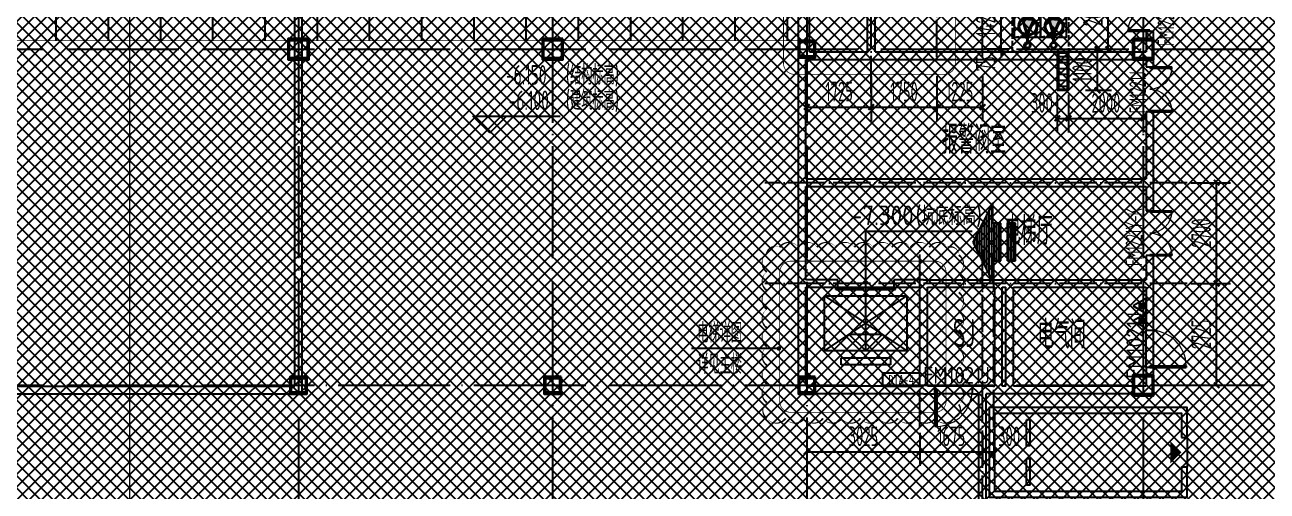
# Model space of a CAD drawing. Extents: x -473190 to 2138458, y -81875 to 2633646.
# Drawn here: x -34617 to -1384, y 88977 to 101462 of the extents above; entities that cross this region are included whole.
import ezdxf
from ezdxf.enums import TextEntityAlignment as Align

# ---------------------------------------------------------------- set-up
doc = ezdxf.new("R2010")
doc.units = 0
doc.header["$LTSCALE"] = 1000
for name, pattern in [('DASH', [0.35, 0.25, -0.1]), ('DOTE', [2.42, 2, -0.2, 0.02, -0.2]), ('排水', [1.1, 1, -0.1])]:
    doc.linetypes.add(name, pattern=pattern)
for name, color, linetype in [('00-停车位', 67, 'Continuous'), ('03小品', 2, 'Continuous'), ('A-COLUMN', 2, 'Continuous'), ('A-DIM_ELEV', 3, 'Continuous'), ('A-EVTR', 3, 'Continuous'), ('A-ROOM_NAME', 23, 'Continuous'), ('A-WALL', 2, 'Continuous'), ('A-WINDOW', 4, 'Continuous'), ('DIM_ELEV', 3, 'Continuous'), ('DIM_LEAD', 3, 'Continuous'), ('DOOR_FIRE', 4, 'Continuous'), ('DOOR_FIRE_TEXT', 7, 'Continuous'), ('DOTE', 1, 'DOTE'), ('PUB_DIM', 3, 'Continuous'), ('PUB_TEXT', 7, 'Continuous'), ('SRC-03F$0$A-SYMB-NUMB-T', 4, 'Continuous'), ('SRC-03F$0$A-WALL', 7, 'Continuous'), ('W-EQUIP_灭火器', 7, 'Continuous'), ('WINDOW', 4, 'Continuous'), ('WINDOW_TEXT', 7, 'Continuous'), ('画水辅助', 6, 'Continuous'), ('索引线', 252, 'Continuous'), ('集水坑', 4, 'Continuous'), ('雨棚投影', 147, 'Continuous')]:
    doc.layers.add(name, color=color, linetype=linetype)
for name, color, linetype, lineweight in [('A-2F-WALL$0$A-PUB_TEXT', 7, 'Continuous', 15), ('GPS-污水', 2, '排水', 40), ('钢柱', 51, 'Continuous', 35)]:
    doc.layers.add(name, color=color, linetype=linetype, lineweight=lineweight)
doc.styles.add('8B2_01', font='simhei.ttf', dxfattribs={"width": 0.8})
doc.styles.add('8B2_02', font='tssdeng.shx', dxfattribs={"width": 0.6, "bigfont": 'TSSDCHN.shx'})
doc.styles.add('_TCH_DIM_T3', font='tssdeng.shx', dxfattribs={"width": 0.564706, "bigfont": '@@@tssdchn.shx'})
doc.styles.add('_TCH_WINDOW', font='tssdeng.shx', dxfattribs={"width": 0.8, "height": 3.5, "bigfont": 'tssdchn.shx'})
doc.styles.add('SRC-03F$0$ECADI-TXT', font='simplex.shx', dxfattribs={"bigfont": 'hztxt.shx'})
doc.styles.get("Standard").update_dxf_attribs({"font": 'gbenor.shx', "bigfont": 'gbcbig.shx'})
doc.dimstyles.new('_TCH_ARCH&&150', dxfattribs={"dimtxt": 525, "dimasz": 150, "dimexe": 375, "dimexo": 450, "dimgap": 150, "dimtad": 1, "dimdec": 0, "dimzin": 0, "dimdsep": 46, "dimtxsty": '_TCH_DIM_T3', "dimblk": 'ARCHTICK', "dimcen": 0.09, "dimclrt": 7, "dimazin": 2, "dimtfac": 1, "dimtdec": 0, "dimtix": 1, "dimtmove": 2, "dimatfit": 3, "dimfxl": 0, "dimtolj": 1, "dimtzin": 0, "dimarcsym": 0})
pattern_1 = [(180, (1311608.96, -1168846.2), (8e-15, -101.6), [])]

# ---------------------------------------------------------------- blocks, each defined once
blk = doc.blocks.new('车位2400x5300')
at = {"layer": '00-停车位', "color": 251}
for p, q in [((-875, -1000), (-175, -1000)), ((-875, -1100), (-875, -1000)), ((-875, -1100), (-175, -1100)), ((-175, -1100), (-175, -1000)), ((175, -1000), (875, -1000)), ((175, -1100), (175, -1000)), ((175, -1100), (875, -1100)), ((875, -1100), (875, -1000)), ((400, -5300), (-400, -5300))]:
    blk.add_line(p, q, dxfattribs=at)
blk.add_lwpolyline([(400, -5150), (400, -5300), (1200, -5300), (1200, 0), (-1200, 0), (-1200, -5300), (-400, -5300), (-400, -5150), (-1050, -5150), (-1050, -150), (1050, -150), (1050, -5150), (400, -5150)], dxfattribs=at)
blk.add_lwpolyline([(0, -5150, 0, 600, 0), (0, -4850, 600, 600, 0)], format="xyseb", dxfattribs=at)
blk = doc.blocks.new('$SB01_1')
h = blk.add_hatch(color=256)
h.dxf.hatch_style = 1
h.paths.add_polyline_path([(-0.381, -0.323), (0.5, 0), (-0.381, 0.323)])
h.paths.add_polyline_path([(0, 0), (0.002, 0), (0.002, 0.001), (0, 0.001)], flags=24)
h.paths.add_polyline_path([(0, -0.002), (0.003, -0.002), (0.003, -0.001), (0, -0.001)], flags=24)
h.paths.add_polyline_path([(0, -0.003), (0.003, -0.003), (0.003, -0.002), (0, -0.002)], flags=24)
for p, q in [((0.5, 0), (-0.381, 0.323)), ((-0.381, 0.323), (-0.381, -0.323)), ((0.5, 0), (-0.381, -0.323))]:
    blk.add_line(p, q)
blk.add_circle((0, 0), 0.5)
at = {"flags": 1}
for tag, p in [('UNIT', (0, 0)), ('SPEC', (0, -0.002)), ('WHAT', (0, -0.003))]:
    blk.add_attdef(tag, p, '', height=0.001, dxfattribs=at)
blk = doc.blocks.new('人防集水坑')
at = {"layer": 'GPS-污水', "linetype": '排水'}
for p, q in [((307486, 701151), (307284, 701151)), ((307486, 700451), (307284, 700451))]:
    blk.add_line(p, q, dxfattribs=at)
for centre in [(307561, 701151), (307561, 700451)]:
    blk.add_circle(centre, 75, dxfattribs=at)
at = {"layer": '集水坑', "linetype": 'DASH', "ltscale": 0.5}
blk.add_lwpolyline([(306241, 700051), (306241, 701551), (307741, 701551), (307741, 700051)], close=True, dxfattribs=at)
at = {"layer": '集水坑', "linetype": 'Continuous', "ltscale": 0.5}
for points in [[(306641, 701501), (306641, 700801), (307341, 700801), (307341, 701501)], [(306641, 700801), (306641, 700101), (307341, 700101), (307341, 700801)]]:
    blk.add_lwpolyline(points, close=True, dxfattribs=at)
at = {"layer": '集水坑', "linetype": 'DASH', "ltscale": 0.5}
for points in [[(307341, 700801), (307237, 701397), (306641, 701501)], [(307347, 700101), (307243, 700697), (306647, 700801)]]:
    blk.add_lwpolyline(points, dxfattribs=at)
at = {"layer": 'GPS-污水', "linetype": '排水', "xscale": -480.0000000000002, "yscale": 480.0000000000002, "zscale": 480.0000000000002, "rotation": 176.2535374729293}
for p in [(307045, 701164, 0), (307045, 700464, 0)]:
    blk.add_blockref('$SB01_1', p, dxfattribs=at)
blk = doc.blocks.new('_ArchTick')
at = {"color": 0, "linetype": 'ByBlock', "const_width": 0.4}
blk.add_lwpolyline([(-0.5, -0.5), (0.5, 0.5)], dxfattribs=at)
blk = doc.blocks.new('*D5296')
at = {"layer": 'Defpoints', "color": 0, "transparency": 16777216}
for p in [(80981, -86418), (81636, -86418), (81636, -86493)]:
    blk.add_point(p, dxfattribs=at)
at = {"layer": 'PUB_DIM', "color": 0, "lineweight": -2, "transparency": 16777216}
for p, q in [((80981, -86418), (80981, -86268)), ((81186, -86418), (80606, -86418)), ((81186, -86493), (80606, -86493)), ((80981, -86493), (80981, -86418)), ((80981, -86493), (80981, -86643))]:
    blk.add_line(p, q, dxfattribs=at)
at = {"layer": 'PUB_DIM', "color": 0, "lineweight": -2, "transparency": 16777216, "xscale": 150, "yscale": 150, "zscale": 150}
for p, rotation in [((80981, -86418), 270), ((80981, -86493), 90)]:
    blk.add_blockref('_ArchTick', p, dxfattribs=dict(at, rotation=rotation))
at = {"layer": 'PUB_DIM', "color": 7, "transparency": 16777216, "insert": (80569, -86808), "char_height": 525, "attachment_point": 5, "rotation": 90, "style": '_TCH_DIM_T3'}
blk.add_mtext('\\A1;75', dxfattribs=at)
blk = doc.blocks.new('*D5297')
at = {"layer": 'Defpoints', "color": 0, "transparency": 16777216}
for p in [(80981, -84993), (81636, -84993), (81636, -86418)]:
    blk.add_point(p, dxfattribs=at)
at = {"layer": 'PUB_DIM', "color": 0, "lineweight": -2, "transparency": 16777216}
for p, q in [((81186, -84993), (80606, -84993)), ((80981, -86418), (80981, -84993)), ((81186, -86418), (80606, -86418))]:
    blk.add_line(p, q, dxfattribs=at)
at = {"layer": 'PUB_DIM', "color": 0, "lineweight": -2, "transparency": 16777216, "xscale": 150, "yscale": 150, "zscale": 150}
for p, rotation in [((80981, -84993), 90), ((80981, -86418), 270)]:
    blk.add_blockref('_ArchTick', p, dxfattribs=dict(at, rotation=rotation))
at = {"layer": 'PUB_DIM', "color": 7, "transparency": 16777216, "insert": (80569, -85706), "char_height": 525, "attachment_point": 5, "rotation": 90, "style": '_TCH_DIM_T3'}
blk.add_mtext('\\A1;1425', dxfattribs=at)
blk = doc.blocks.new('*D5300')
at = {"layer": 'Defpoints', "color": 0, "transparency": 16777216}
for p in [(82484, -87186), (82784, -87186), (82784, -88270)]:
    blk.add_point(p, dxfattribs=at)
at = {"layer": 'PUB_DIM', "color": 0, "lineweight": -2, "transparency": 16777216}
for p, q in [((82484, -87636), (82484, -88645)), ((82784, -87636), (82784, -88645)), ((82484, -88270), (82784, -88270))]:
    blk.add_line(p, q, dxfattribs=at)
at = {"layer": 'PUB_DIM', "color": 0, "lineweight": -2, "transparency": 16777216, "xscale": 150, "yscale": 150, "zscale": 150, "rotation": 180}
blk.add_blockref('_ArchTick', (82484, -88270), dxfattribs=at)
at = {"layer": 'PUB_DIM', "color": 0, "lineweight": -2, "transparency": 16777216, "xscale": 150, "yscale": 150, "zscale": 150}
blk.add_blockref('_ArchTick', (82784, -88270), dxfattribs=at)
at = {"layer": 'PUB_DIM', "color": 7, "transparency": 16777216, "insert": (82072, -87858), "char_height": 525, "attachment_point": 5, "style": '_TCH_DIM_T3'}
blk.add_mtext('\\A1;300', dxfattribs=at)
blk = doc.blocks.new('*D5301')
at = {"layer": 'Defpoints', "color": 0, "transparency": 16777216}
for p in [(82784, -87186), (84784, -87186), (84784, -88270)]:
    blk.add_point(p, dxfattribs=at)
at = {"layer": 'PUB_DIM', "color": 0, "lineweight": -2, "transparency": 16777216}
for p, q in [((82784, -87636), (82784, -88645)), ((84784, -87636), (84784, -88645)), ((82784, -88270), (84784, -88270))]:
    blk.add_line(p, q, dxfattribs=at)
at = {"layer": 'PUB_DIM', "color": 0, "lineweight": -2, "transparency": 16777216, "xscale": 150, "yscale": 150, "zscale": 150, "rotation": 180}
blk.add_blockref('_ArchTick', (82784, -88270), dxfattribs=at)
at = {"layer": 'PUB_DIM', "color": 0, "lineweight": -2, "transparency": 16777216, "xscale": 150, "yscale": 150, "zscale": 150}
blk.add_blockref('_ArchTick', (84784, -88270), dxfattribs=at)
at = {"layer": 'PUB_DIM', "color": 7, "transparency": 16777216, "insert": (83784, -87858), "char_height": 525, "attachment_point": 5, "style": '_TCH_DIM_T3'}
blk.add_mtext('\\A1;2000', dxfattribs=at)
blk = doc.blocks.new('*D5302')
at = {"layer": 'Defpoints', "color": 0, "transparency": 16777216}
for p in [(82784, -86418), (83559, -86418), (82784, -87518)]:
    blk.add_point(p, dxfattribs=at)
at = {"layer": 'PUB_DIM', "color": 0, "lineweight": -2, "transparency": 16777216}
for p, q in [((83234, -86418), (83934, -86418)), ((83559, -87518), (83559, -86418)), ((83234, -87518), (83934, -87518))]:
    blk.add_line(p, q, dxfattribs=at)
at = {"layer": 'PUB_DIM', "color": 0, "lineweight": -2, "transparency": 16777216, "xscale": 150, "yscale": 150, "zscale": 150}
for p, rotation in [((83559, -86418), 90), ((83559, -87518), 270)]:
    blk.add_blockref('_ArchTick', p, dxfattribs=dict(at, rotation=rotation))
at = {"layer": 'PUB_DIM', "color": 7, "transparency": 16777216, "insert": (83146, -86968), "char_height": 525, "attachment_point": 5, "rotation": 90, "style": '_TCH_DIM_T3'}
blk.add_mtext('\\A1;1100', dxfattribs=at)
blk = doc.blocks.new('TH66')
h = blk.add_hatch()
h.set_pattern_fill('ANSI31', color=246, scale=64, angle=135, style=0)
h.set_pattern_definition(pattern_1)
h.paths.add_polyline_path([(1277447, 511619), (1277447, 511948), (1278305, 511948), (1276651, 512782), (1274986, 511948), (1275880, 511948), (1275880, 511619)])
h = blk.add_hatch()
h.set_pattern_fill('ANSI31', color=246, scale=64, angle=135, style=0)
h.set_pattern_definition(pattern_1)
h.paths.add_polyline_path([(1277447, 510999), (1277447, 511335), (1275880, 511335), (1275880, 510999)])
at = {"color": 2}
for p, q in [((1276651, 512782), (1274986, 511948)), ((1278305, 511948), (1276651, 512782)), ((1274986, 511948), (1275880, 511948)), ((1275880, 511948), (1275880, 511619)), ((1275880, 511619), (1277447, 511619)), ((1277447, 511948), (1278305, 511948)), ((1277447, 511619), (1277447, 511948)), ((1275880, 511335), (1277447, 511335)), ((1275880, 511335), (1275880, 510999)), ((1275880, 510999), (1277447, 510999)), ((1277447, 510999), (1277447, 511335))]:
    blk.add_line(p, q, dxfattribs=at)
blk = doc.blocks.new('A$C145B3C7C')
at = {"xscale": 0.6400000000000001, "yscale": 0.6400000000000001, "zscale": 0.6400000000000001, "rotation": 90}
blk.add_blockref('TH66', (402271, -882382), dxfattribs=at)
blk = doc.blocks.new('A$C00330F2E')
at = {"layer": '钢柱', "color": 4, "lineweight": 35}
for points in [[(27125, -54050), (26575, -54050), (26575, -54600), (27125, -54600)], [(27095, -54570), (26605, -54570), (26605, -54080), (27095, -54080)], [(33925, -54050), (33375, -54050), (33375, -54600), (33925, -54600)], [(33895, -54570), (33405, -54570), (33405, -54080), (33895, -54080)], [(40675, -54100), (40225, -54100), (40225, -54550), (40675, -54550)], [(40645, -54520), (40255, -54520), (40255, -54130), (40645, -54130)], [(49725, -54050), (49175, -54050), (49175, -54600), (49725, -54600)], [(49695, -54570), (49205, -54570), (49205, -54080), (49695, -54080)], [(27075, -63100), (26625, -63100), (26625, -63550), (27075, -63550)], [(27045, -63520), (26655, -63520), (26655, -63130), (27045, -63130)], [(33875, -63100), (33425, -63100), (33425, -63550), (33875, -63550)], [(33845, -63520), (33455, -63520), (33455, -63130), (33845, -63130)], [(40675, -63100), (40225, -63100), (40225, -63550), (40675, -63550)], [(40645, -63520), (40255, -63520), (40255, -63130), (40645, -63130)], [(49725, -63050), (49175, -63050), (49175, -63600), (49725, -63600)], [(49695, -63570), (49205, -63570), (49205, -63080), (49695, -63080)]]:
    blk.add_lwpolyline(points, close=True, dxfattribs=at)
blk = doc.blocks.new('A$C4F5A101F')
at = {"layer": 'DOTE', "color": 16, "linetype": 'DOTE', "ltscale": 1.5}
for p, q in [((-229939.7, 16373.7), (-229939.7, -213765.2)), ((-223139.7, 16373.7), (-223139.7, -213765.2)), ((-216339.7, 16373.7), (-216339.7, -213765.2)), ((-207339.7, 16373.7), (-207339.7, -213765.2)), ((-297848.4, -57257.4), (-173939.7, -57257.4)), ((-297848.4, -66257.4), (-173939.7, -66257.4))]:
    blk.add_line(p, q, dxfattribs=at)
blk = doc.blocks.new('*D5507')
at = {"layer": 'Defpoints', "color": 0, "transparency": 16777216}
for p in [(41325, -40575), (43050, -40575), (43050, -41850)]:
    blk.add_point(p, dxfattribs=at)
at = {"layer": 'PUB_DIM', "color": 0, "lineweight": -2, "transparency": 16777216}
for p, q in [((41325, -41025), (41325, -42225)), ((43050, -41025), (43050, -42225)), ((41325, -41850), (43050, -41850))]:
    blk.add_line(p, q, dxfattribs=at)
at = {"layer": 'PUB_DIM', "color": 0, "lineweight": -2, "transparency": 16777216, "xscale": 150, "yscale": 150, "zscale": 150, "rotation": 180}
blk.add_blockref('_ArchTick', (41325, -41850), dxfattribs=at)
at = {"layer": 'PUB_DIM', "color": 0, "lineweight": -2, "transparency": 16777216, "xscale": 150, "yscale": 150, "zscale": 150}
blk.add_blockref('_ArchTick', (43050, -41850), dxfattribs=at)
at = {"layer": 'PUB_DIM', "color": 7, "transparency": 16777216, "insert": (42188, -41437), "char_height": 525, "attachment_point": 5, "style": '_TCH_DIM_T3'}
blk.add_mtext('\\A1;1725', dxfattribs=at)
blk = doc.blocks.new('*D5508')
at = {"layer": 'Defpoints', "color": 0, "transparency": 16777216}
for p in [(43050, -40575), (44800, -40575), (44800, -41850)]:
    blk.add_point(p, dxfattribs=at)
at = {"layer": 'PUB_DIM', "color": 0, "lineweight": -2, "transparency": 16777216}
for p, q in [((43050, -41025), (43050, -42225)), ((44800, -41025), (44800, -42225)), ((43050, -41850), (44800, -41850))]:
    blk.add_line(p, q, dxfattribs=at)
at = {"layer": 'PUB_DIM', "color": 0, "lineweight": -2, "transparency": 16777216, "xscale": 150, "yscale": 150, "zscale": 150, "rotation": 180}
blk.add_blockref('_ArchTick', (43050, -41850), dxfattribs=at)
at = {"layer": 'PUB_DIM', "color": 0, "lineweight": -2, "transparency": 16777216, "xscale": 150, "yscale": 150, "zscale": 150}
blk.add_blockref('_ArchTick', (44800, -41850), dxfattribs=at)
at = {"layer": 'PUB_DIM', "color": 7, "transparency": 16777216, "insert": (43925, -41437), "char_height": 525, "attachment_point": 5, "style": '_TCH_DIM_T3'}
blk.add_mtext('\\A1;1750', dxfattribs=at)
blk = doc.blocks.new('*D5509')
at = {"layer": 'Defpoints', "color": 0, "transparency": 16777216}
for p in [(44800, -40575), (46025, -40575), (46025, -41850)]:
    blk.add_point(p, dxfattribs=at)
at = {"layer": 'PUB_DIM', "color": 0, "lineweight": -2, "transparency": 16777216}
for p, q in [((44800, -41025), (44800, -42225)), ((46025, -41025), (46025, -42225)), ((44800, -41850), (46025, -41850))]:
    blk.add_line(p, q, dxfattribs=at)
at = {"layer": 'PUB_DIM', "color": 0, "lineweight": -2, "transparency": 16777216, "xscale": 150, "yscale": 150, "zscale": 150, "rotation": 180}
blk.add_blockref('_ArchTick', (44800, -41850), dxfattribs=at)
at = {"layer": 'PUB_DIM', "color": 0, "lineweight": -2, "transparency": 16777216, "xscale": 150, "yscale": 150, "zscale": 150}
blk.add_blockref('_ArchTick', (46025, -41850), dxfattribs=at)
at = {"layer": 'PUB_DIM', "color": 7, "transparency": 16777216, "insert": (45412, -41437), "char_height": 525, "attachment_point": 5, "style": '_TCH_DIM_T3'}
blk.add_mtext('\\A1;1225', dxfattribs=at)
blk = doc.blocks.new('*D5510')
at = {"layer": 'Defpoints', "color": 0, "transparency": 16777216}
for p in [(48541, -38300), (49390, -38300), (48541, -40300)]:
    blk.add_point(p, dxfattribs=at)
at = {"layer": 'PUB_DIM', "color": 0, "lineweight": -2, "transparency": 16777216}
for p, q in [((48991, -38300), (49765, -38300)), ((49390, -40300), (49390, -38300)), ((48991, -40300), (49765, -40300))]:
    blk.add_line(p, q, dxfattribs=at)
at = {"layer": 'PUB_DIM', "color": 0, "lineweight": -2, "transparency": 16777216, "xscale": 150, "yscale": 150, "zscale": 150}
for p, rotation in [((49390, -38300), 90), ((49390, -40300), 270)]:
    blk.add_blockref('_ArchTick', p, dxfattribs=dict(at, rotation=rotation))
at = {"layer": 'PUB_DIM', "color": 7, "transparency": 16777216, "insert": (48978, -39300), "char_height": 525, "attachment_point": 5, "rotation": 90, "style": '_TCH_DIM_T3'}
blk.add_mtext('\\A1;2000', dxfattribs=at)
blk = doc.blocks.new('*D5513')
at = {"layer": 'Defpoints', "color": 0, "transparency": 16777216}
for p in [(51149, -46575), (52288, -46575), (51149, -49300)]:
    blk.add_point(p, dxfattribs=at)
at = {"layer": 'PUB_DIM', "color": 0, "lineweight": -2, "transparency": 16777216}
for p, q in [((51599, -46575), (52663, -46575)), ((52288, -49300), (52288, -46575)), ((51599, -49300), (52663, -49300))]:
    blk.add_line(p, q, dxfattribs=at)
at = {"layer": 'PUB_DIM', "color": 0, "lineweight": -2, "transparency": 16777216, "xscale": 150, "yscale": 150, "zscale": 150}
for p, rotation in [((52288, -46575), 90), ((52288, -49300), 270)]:
    blk.add_blockref('_ArchTick', p, dxfattribs=dict(at, rotation=rotation))
at = {"layer": 'PUB_DIM', "color": 7, "transparency": 16777216, "insert": (51875, -47937), "char_height": 525, "attachment_point": 5, "rotation": 90, "style": '_TCH_DIM_T3'}
blk.add_mtext('\\A1;2725', dxfattribs=at)
blk = doc.blocks.new('*D5514')
at = {"layer": 'Defpoints', "color": 0, "transparency": 16777216}
for p in [(51149, -43875), (52288, -43875), (51149, -46575)]:
    blk.add_point(p, dxfattribs=at)
at = {"layer": 'PUB_DIM', "color": 0, "lineweight": -2, "transparency": 16777216}
for p, q in [((51599, -43875), (52663, -43875)), ((52288, -46575), (52288, -43875)), ((51599, -46575), (52663, -46575))]:
    blk.add_line(p, q, dxfattribs=at)
at = {"layer": 'PUB_DIM', "color": 0, "lineweight": -2, "transparency": 16777216, "xscale": 150, "yscale": 150, "zscale": 150}
for p, rotation in [((52288, -43875), 90), ((52288, -46575), 270)]:
    blk.add_blockref('_ArchTick', p, dxfattribs=dict(at, rotation=rotation))
at = {"layer": 'PUB_DIM', "color": 7, "transparency": 16777216, "insert": (51875, -45225), "char_height": 525, "attachment_point": 5, "rotation": 90, "style": '_TCH_DIM_T3'}
blk.add_mtext('\\A1;2700', dxfattribs=at)
blk = doc.blocks.new('*D5515')
at = {"layer": 'Defpoints', "color": 0, "transparency": 16777216}
for p in [(41325, -50123), (44350, -50123), (44350, -51078)]:
    blk.add_point(p, dxfattribs=at)
at = {"layer": 'PUB_DIM', "color": 0, "lineweight": -2, "transparency": 16777216}
for p, q in [((41325, -50573), (41325, -51453)), ((44350, -50573), (44350, -51453)), ((41325, -51078), (44350, -51078))]:
    blk.add_line(p, q, dxfattribs=at)
at = {"layer": 'PUB_DIM', "color": 0, "lineweight": -2, "transparency": 16777216, "xscale": 150, "yscale": 150, "zscale": 150, "rotation": 180}
blk.add_blockref('_ArchTick', (41325, -51078), dxfattribs=at)
at = {"layer": 'PUB_DIM', "color": 0, "lineweight": -2, "transparency": 16777216, "xscale": 150, "yscale": 150, "zscale": 150}
blk.add_blockref('_ArchTick', (44350, -51078), dxfattribs=at)
at = {"layer": 'PUB_DIM', "color": 7, "transparency": 16777216, "insert": (42838, -50665), "char_height": 525, "attachment_point": 5, "style": '_TCH_DIM_T3'}
blk.add_mtext('\\A1;3025', dxfattribs=at)
blk = doc.blocks.new('*D5516')
at = {"layer": 'Defpoints', "color": 0, "transparency": 16777216}
for p in [(44350, -50123), (46025, -50123), (46025, -51078)]:
    blk.add_point(p, dxfattribs=at)
at = {"layer": 'PUB_DIM', "color": 0, "lineweight": -2, "transparency": 16777216}
for p, q in [((44350, -50573), (44350, -51453)), ((46025, -50573), (46025, -51453)), ((44350, -51078), (46025, -51078))]:
    blk.add_line(p, q, dxfattribs=at)
at = {"layer": 'PUB_DIM', "color": 0, "lineweight": -2, "transparency": 16777216, "xscale": 150, "yscale": 150, "zscale": 150, "rotation": 180}
blk.add_blockref('_ArchTick', (44350, -51078), dxfattribs=at)
at = {"layer": 'PUB_DIM', "color": 0, "lineweight": -2, "transparency": 16777216, "xscale": 150, "yscale": 150, "zscale": 150}
blk.add_blockref('_ArchTick', (46025, -51078), dxfattribs=at)
at = {"layer": 'PUB_DIM', "color": 7, "transparency": 16777216, "insert": (45188, -50665), "char_height": 525, "attachment_point": 5, "style": '_TCH_DIM_T3'}
blk.add_mtext('\\A1;1675', dxfattribs=at)
blk = doc.blocks.new('*D5517')
at = {"layer": 'Defpoints', "color": 0, "transparency": 16777216}
for p in [(46025, -50123), (46325, -50123), (46325, -51078)]:
    blk.add_point(p, dxfattribs=at)
at = {"layer": 'PUB_DIM', "color": 0, "lineweight": -2, "transparency": 16777216}
for p, q in [((46025, -50573), (46025, -51453)), ((46325, -50573), (46325, -51453)), ((46025, -51078), (46325, -51078))]:
    blk.add_line(p, q, dxfattribs=at)
at = {"layer": 'PUB_DIM', "color": 0, "lineweight": -2, "transparency": 16777216, "xscale": 150, "yscale": 150, "zscale": 150, "rotation": 180}
blk.add_blockref('_ArchTick', (46025, -51078), dxfattribs=at)
at = {"layer": 'PUB_DIM', "color": 0, "lineweight": -2, "transparency": 16777216, "xscale": 150, "yscale": 150, "zscale": 150}
blk.add_blockref('_ArchTick', (46325, -51078), dxfattribs=at)
at = {"layer": 'PUB_DIM', "color": 7, "transparency": 16777216, "insert": (46737, -50665), "char_height": 525, "attachment_point": 5, "style": '_TCH_DIM_T3'}
blk.add_mtext('\\A1;300', dxfattribs=at)
blk = doc.blocks.new('SRC-03F$0$ECADI-TAG-CODE')
at = {"layer": 'SRC-03F$0$A-SYMB-NUMB-T', "color": 1}
blk.add_lwpolyline([(3.41, 8.1), (13.41, 8.1), (13.41, 4.6), (3.41, 4.6)], close=True, dxfattribs=at)
at = {"layer": 'SRC-03F$0$A-SYMB-NUMB-T', "style": 'SRC-03F$0$ECADI-TXT', "width": 0.7}
blk.add_attdef('CODE', text='', height=2.5, dxfattribs=at).set_placement((8.41, 6.35), align=Align.MIDDLE_CENTER)
blk = doc.blocks.new('$TwtSys$00000546')
h = blk.add_hatch()
h.set_pattern_fill('ANSI31', color=256, scale=200, style=0)
h.set_pattern_definition([(45, (-38543.802, -6670.83), (-17.67767, 17.67767), [])])
h.paths.add_polyline_path([(-65, 174), (65, 174), (65, 44), (-65, 44)])
for points in [[(0, 344), (-198, 0), (198, 0)], [(-65, 174), (65, 174), (65, 44), (-65, 44)]]:
    blk.add_lwpolyline(points, close=True)
blk = doc.blocks.new('zzzzzzzzzzzzzzzz')
at = {"layer": 'A-COLUMN'}
for p, q in [((-44934, -228985), (-45484, -228985)), ((-45484, -228985), (-45484, -229535)), ((-44934, -229535), (-44934, -228985)), ((-31383, -229035), (-31834, -229035)), ((-31834, -229035), (-31834, -229485)), ((-31383, -229485), (-31383, -229035)), ((-22334, -228985), (-22884, -228985)), ((-22884, -228985), (-22884, -229535)), ((-22334, -229535), (-22334, -228985)), ((-45484, -229535), (-44934, -229535)), ((-31834, -229485), (-31383, -229485)), ((-22884, -229535), (-22334, -229535)), ((-44984, -238035), (-45434, -238035)), ((-45434, -238035), (-45434, -238485)), ((-44984, -238485), (-44984, -238035)), ((-31383, -238035), (-31834, -238035)), ((-31834, -238035), (-31834, -238485)), ((-31383, -238485), (-31383, -238035)), ((-22334, -237985), (-22884, -237985)), ((-22884, -237985), (-22884, -238535)), ((-22334, -238535), (-22334, -237985)), ((-45434, -238485), (-44984, -238485)), ((-31834, -238485), (-31383, -238485)), ((-22884, -238535), (-22334, -238535))]:
    blk.add_line(p, q, dxfattribs=at)
blk.add_blockref('A$C00330F2E', (-72059, -174935))
blk = doc.blocks.new('A$C11751E51')
blk.add_lwpolyline([(-81398.7, 62869.9, 0, 50, 0.5205671), (-80898.7, 62869.9, 0, 50, 0.5205671), (-80398.7, 62869.9, 0, 50, 0.5205671), (-79898.7, 62869.9, 0, 50, 0.5205671), (-79398.7, 62869.9, 0, 50, 0.5205671), (-78898.7, 62869.9, 0, 50, 0.5205671), (-78398.7, 62869.9, 0, 50, 0.5205671), (-77898.7, 62869.9, 0, 50, 0.5205671), (-77398.7, 62869.9, 0, 50, 0.5205671), (-76898.7, 62869.9, 0, 50, 0.5205671), (-76398.7, 62869.9, 0, 50, 0.5205671), (-76267.7, 63238.9, 0, 50, 0.5205671), (-76267.7, 63738.9, 0, 50, 0.5205671), (-76267.7, 64238.9, 0, 50, 0.5205671), (-76267.7, 64738.9, 0, 50, 0.5205671), (-76267.7, 65238.9, 0, 50, 0.5205671), (-76267.7, 65738.9, 0, 50, 0.5205671), (-76267.7, 66238.9, 0, 50, 0.5205671), (-76267.7, 66738.9, 0, 50, 0.5205671), (-76267.7, 67238.9, 0, 50, 0.5205671), (-76557.8, 67448.8, 0, 50, 0.5205671), (-77057.8, 67448.8, 0, 50, 0.5205671), (-77557.8, 67448.8, 0, 50, 0.5205671), (-78057.8, 67448.8, 0, 50, 0.5205671), (-78557.8, 67448.8, 0, 50, 0.5205671), (-79057.8, 67448.8, 0, 50, 0.5205671), (-79557.8, 67448.8, 0, 50, 0.5205671), (-80057.8, 67448.8, 0, 50, 0.5205671), (-80557.8, 67448.8, 0, 50, 0.5205671), (-81057.8, 67448.8, 0, 50, 0.5205671), (-81398.7, 67289.7, 0, 50, 0.5205671), (-81398.7, 66789.7, 0, 50, 0.5205671), (-81398.7, 66289.7, 0, 50, 0.5205671), (-81398.7, 65789.7, 0, 50, 0.5205671), (-81398.7, 65289.7, 0, 50, 0.5205671), (-81398.7, 64789.7, 0, 50, 0.5205671), (-81398.7, 64289.7, 0, 50, 0.5205671), (-81398.7, 63789.7, 0, 50, 0.5205671), (-81398.7, 63289.7, 0, 50, 0.5205671)], format="xyseb", close=True)
blk = doc.blocks.new('ADFASDF')
h = blk.add_hatch()
h.set_pattern_fill('ANSI37', color=8, scale=150)
h.set_pattern_definition([(45, (0, 0), (-168.3798, 168.3798), []), (135, (0, 0), (-168.3798, -168.3798), [])])
h.paths.add_polyline_path([(521397, 239186), (521397, 224886), (539697, 224886), (539697, 169261), (524947, 169261), (524947, 171211), (527822, 171211), (527922, 176611), (501318, 176611), (501125, 109884), (530547, 109887), (530547, 107449), (538188, 100503), (536147, 98236), (540086, 94690), (517812, 69953), (517812, 59790), (482108, 20136), (405247, 20136), (405247, 26086), (391997, 40436), (391997, 64736), (399997, 64738), (399997, 239186), (409022, 239186)])
blk = doc.blocks.new('$DorLib2D$00000002')
for p, q in [((-0.5, 0), (-0.5, 0.4875)), ((-0.475, 0.4875), (-0.5, 0.4875)), ((-0.475, 0), (-0.475, 0.4875)), ((0.475, 0), (0.475, 0.4875)), ((0.475, 0.4875), (0.5, 0.4875)), ((0.5, 0), (0.5, 0.4875)), ((-0.5, 0), (-0.475, 0)), ((0.5, 0), (0.475, 0))]:
    blk.add_line(p, q)
at = {"lineweight": 13}
for centre, start, end in [((-0.4875, 0), 0, 88.53072), ((0.4875, 0), 91.46928, 180)]:
    blk.add_arc(centre, 0.4875, start, end, dxfattribs=at)
blk = doc.blocks.new('$DORLIB2D$00000127')
at = {"color": 0}
for points in [[(-0.533, 0.795), (-0.533, 0.69)], [(-0.033, 0.795), (-0.533, 0.795)], [(-0.033, 0.69), (-0.533, 0.69)], [(-0.033, 0.795), (-0.033, 0.69)], [(0.533, 0.795), (0.033, 0.795)], [(0.033, 0.795), (0.033, 0.69)], [(0.533, 0.69), (0.033, 0.69)], [(0.533, 0.795), (0.533, 0.69)], [(0.5, 0.5), (-0.5, 0.5)]]:
    blk.add_lwpolyline(points, dxfattribs=at)
blk = doc.blocks.new('$DorLib2D$00000001')
for p, q in [((0.45, 0.975), (0.5, 0.975)), ((0.45, 0), (0.45, 0.975)), ((0.5, 0), (0.5, 0.975)), ((0.5, 0), (0.45, 0))]:
    blk.add_line(p, q)
at = {"lineweight": 13}
blk.add_arc((0.475, 0), 0.975, 91.4693, 180, dxfattribs=at)
blk = doc.blocks.new('A$C3672542B')
at = {"layer": '03小品'}
h = blk.add_hatch(dxfattribs=at)
h.set_pattern_fill('ANSI31', color=8, scale=100, angle=135, style=0)
h.set_pattern_definition([(180, (107917.06, 142842.2), (-1e-14, -158.75), [])])
h.paths.add_polyline_path([(82513.7, -87488.2), (82753.7, -87488.2), (82753.7, -86523.2), (82513.7, -86523.2)])
at = {"layer": '03小品', "color": 4}
blk.add_line((82783.7, -86493.2), (82783.7, -87518.2), dxfattribs=at)
for points in [[(82483.7, -87518.2), (82783.7, -87518.2), (82783.7, -86493.2), (82483.7, -86493.2)], [(82513.7, -87488.2), (82753.7, -87488.2), (82753.7, -86523.2), (82513.7, -86523.2)]]:
    blk.add_lwpolyline(points, close=True, dxfattribs=at)
at = {"layer": '画水辅助'}
blk.add_line((82783.7, -87518.2), (82483.7, -87518.2), dxfattribs=at)
at = {"layer": '集水坑', "linetype": 'Continuous', "rotation": 270}
blk.add_blockref('人防集水坑', (-618767, 221247.8), dxfattribs=at)
at = {"layer": 'PUB_DIM'}
for p1, p2, distance, picture, middle in [((81636.1, -86418.2), (81636.1, -84993.2), 654.8, '*D5297', (80568.7, -85705.7)), ((82783.7, -87518.2), (82783.7, -86418.2), -775.2, '*D5302', (83146.4, -86968.2)), ((82783.7, -87186.5), (84783.7, -87186.5), -1083.9, '*D5301', (83783.7, -87857.8))]:
    dim = blk.add_aligned_dim(p1=p1, p2=p2, distance=distance, dimstyle='_TCH_ARCH&&150', dxfattribs=at)
    dim.commit()
    dim.dimension.update_dxf_attribs({"geometry": picture, "text_midpoint": middle})
for base, p1, p2, angle, picture, middle in [((80981.2, -86418.2), (81636.1, -86493.2), (81636.1, -86418.2), 90, '*D5296', (80568.7, -86808)), ((82783.7, -88270.3), (82483.7, -87186.5), (82783.7, -87186.5), 0, '*D5300', (82072, -87857.8))]:
    dim = blk.add_linear_dim(base=base, p1=p1, p2=p2, angle=angle, dimstyle='_TCH_ARCH&&150', dxfattribs=at)
    dim.commit()
    dim.dimension.update_dxf_attribs({"geometry": picture, "text_midpoint": middle, "dimtype": 161})
blk = doc.blocks.new('A$C2B5B1B2C')
at = {"layer": 'DOTE', "linetype": 'DOTE', "ltscale": 0.5}
for p, q in [((46025, -40517.9), (46025, 9700)), ((43050, -41475), (43050, -30175)), ((44800, -40517.9), (44800, -30175)), ((51500, -43875), (40200, -43875)), ((44350, -50425), (44350, -45575)), ((46025, -53925), (46025, -45575)), ((46325, -50425), (46325, -45575)), ((51500, -46575), (40200, -46575))]:
    blk.add_line(p, q, dxfattribs=at)
at = {"layer": 'PUB_DIM'}
for p1, p2, distance, picture, middle in [((48540.8, -40300), (48540.8, -38300), -849.6, '*D5510', (48978, -39300)), ((41325, -40574.7), (43050, -40574.7), -1275, '*D5507', (42187.5, -41437.2)), ((43050, -40574.7), (44800, -40574.7), -1275, '*D5508', (43925, -41437.2)), ((44800, -40574.7), (46025, -40574.7), -1275, '*D5509', (45412.5, -41437.2)), ((51149.1, -46575), (51149.1, -43875), -1138.9, '*D5514', (51875.5, -45225)), ((51149.1, -49300), (51149.1, -46575), -1138.9, '*D5513', (51875.5, -47937.5)), ((41325, -50122.5), (44350, -50122.5), -955.1, '*D5515', (42837.5, -50665.1)), ((44350, -50122.5), (46025, -50122.5), -955.1, '*D5516', (45187.5, -50665.1))]:
    dim = blk.add_aligned_dim(p1=p1, p2=p2, distance=distance, dimstyle='_TCH_ARCH&&150', dxfattribs=at)
    dim.commit()
    dim.dimension.update_dxf_attribs({"geometry": picture, "text_midpoint": middle})
dim = blk.add_linear_dim(base=(46325, -51077.6), p1=(46025, -50122.5), p2=(46325, -50122.5), angle=0, dimstyle='_TCH_ARCH&&150', dxfattribs=at)
dim.commit()
dim.dimension.update_dxf_attribs({"geometry": '*D5517', "text_midpoint": (46736.7, -50665.1), "dimtype": 161})

msp = doc.modelspace()

# ---------------------------------------------------------------- hatches: boundary and pattern name
h = msp.add_hatch()
h.set_pattern_fill('ANGLE', color=252, scale=400)
h.set_pattern_definition([(0, (17910.9, 330071), (0, 1397), [1016, -381]), (90, (17910.9, 330071), (-1397, 9e-14), [1016, -381])])
h.paths.add_polyline_path([(-13922.7, 101035.6), (-36072.7, 101035.6), (-36072.7, 118585.6), (-13922.7, 118585.6)])

# ---------------------------------------------------------------- linework, layer by layer
at = {"linetype": 'DASH', "const_width": 40}
msp.add_lwpolyline([(-31812.5, 185852.5), (-31812.5, -64250)], dxfattribs=at)
at = {"layer": 'A-DIM_ELEV'}
for p, q in [((-22178.1, 98570.6), (-22628.1, 99020.6)), ((-22628.1, 99020.6), (-20294.3, 99020.6)), ((-22178.1, 98570.6), (-21728.1, 99020.6))]:
    msp.add_line(p, q, dxfattribs=at)
at = {"layer": 'A-EVTR'}
for p, q in [((-13222.7, 92730.6), (-13222.7, 94210.6)), ((-13222.7, 94210.6), (-11022.7, 94210.6)), ((-13222.7, 92730.6), (-11022.7, 94210.6)), ((-13222.7, 94210.6), (-11022.7, 92730.6)), ((-11022.7, 94210.6), (-11022.7, 92730.6)), ((-11022.7, 92730.6), (-13222.7, 92730.6)), ((-12782.7, 92360.6), (-12782.7, 92545.6)), ((-12782.7, 92545.6), (-11462.7, 92545.6)), ((-11462.7, 92545.6), (-11462.7, 92360.6)), ((-11462.7, 92360.6), (-12782.7, 92360.6))]:
    msp.add_line(p, q, dxfattribs=at)
at = {"layer": 'A-WALL'}
for p, q in [((-27397.7, 100760.6), (-27397.7, 109810.6)), ((-27197.7, 100760.6), (-27197.7, 109810.6)), ((-12072.7, 100735.6), (-12072.7, 109835.6)), ((-11872.7, 100735.6), (-11872.7, 109835.6)), ((-13922.7, 100635.6), (-13922.7, 108110.6)), ((-13622.7, 100735.6), (-13622.7, 108310.6)), ((-4422.7, 101285.6), (-4622.7, 101285.6)), ((-4622.7, 101285.6), (-4622.7, 100735.6)), ((-4422.7, 100635.6), (-4422.7, 101285.6)), ((-27397.7, 91785.6), (-27397.7, 100760.6)), ((-27197.7, 91585.6), (-27197.7, 100760.6)), ((-13622.7, 100735.6), (-12072.7, 100735.6)), ((-11872.7, 100735.6), (-4622.7, 100735.6)), ((-13922.7, 97235.6), (-13922.7, 100635.6)), ((-13722.7, 97335.6), (-13722.7, 100535.6)), ((-13722.7, 100535.6), (-11972.7, 100535.6)), ((-11972.7, 100535.6), (-4622.7, 100535.6)), ((-4622.7, 100535.6), (-4622.7, 100335.6)), ((-4422.7, 100335.6), (-4422.7, 100635.6)), ((-4622.7, 100335.6), (-4422.7, 100335.6)), ((-4422.7, 99135.6), (-4622.7, 99135.6)), ((-4622.7, 99135.6), (-4622.7, 97335.6)), ((-4422.7, 97235.6), (-4422.7, 99135.6)), ((-13922.7, 94535.6), (-13922.7, 97235.6)), ((-13722.7, 97335.6), (-4622.7, 97335.6)), ((-13722.7, 97135.6), (-4622.7, 97135.6)), ((-13722.7, 94635.6), (-13722.7, 97135.6)), ((-4622.7, 97135.6), (-4622.7, 96485.6)), ((-4422.7, 96485.6), (-4422.7, 97235.6)), ((-4622.7, 96485.6), (-4422.7, 96485.6)), ((-4422.7, 95285.6), (-4622.7, 95285.6)), ((-4622.7, 95285.6), (-4622.7, 94635.6)), ((-4422.7, 94535.6), (-4422.7, 95285.6)), ((-13922.7, 91585.6), (-13922.7, 94535.6)), ((-12872.7, 94635.6), (-13722.7, 94635.6)), ((-13722.7, 91785.6), (-13722.7, 94435.6)), ((-13722.7, 94435.6), (-12872.7, 94435.6)), ((-12872.7, 94435.6), (-12872.7, 94635.6)), ((-10572.7, 94635.6), (-11372.7, 94635.6)), ((-11372.7, 94635.6), (-11372.7, 94435.6)), ((-11372.7, 94435.6), (-10672.7, 94435.6)), ((-10672.7, 91785.6), (-10672.7, 94435.6)), ((-10572.7, 94635.6), (-8572.7, 94635.6)), ((-10472.7, 91785.6), (-10472.7, 94435.6)), ((-10472.7, 94435.6), (-8672.7, 94435.6)), ((-8672.7, 91785.6), (-8672.7, 94435.6)), ((-8572.7, 94635.6), (-8272.7, 94635.6)), ((-8472.7, 91785.6), (-8472.7, 94435.6)), ((-8472.7, 94435.6), (-8372.7, 94435.6)), ((-8372.7, 91785.6), (-8372.7, 94435.6)), ((-8272.7, 94635.6), (-4622.7, 94635.6)), ((-8172.7, 91785.6), (-8172.7, 94435.6)), ((-8172.7, 94435.6), (-4622.7, 94435.6)), ((-4622.7, 94435.6), (-4622.7, 93285.6)), ((-4422.7, 93285.6), (-4422.7, 94535.6)), ((-4622.7, 93285.6), (-4422.7, 93285.6)), ((-4422.7, 92285.6), (-4622.7, 92285.6)), ((-4622.7, 92285.6), (-4622.7, 91785.6)), ((-4422.7, 91585.6), (-4422.7, 92285.6)), ((-36297.7, 91785.6), (-27397.7, 91785.6)), ((-10672.7, 91785.6), (-13722.7, 91785.6)), ((-10272.7, 91785.6), (-10472.7, 91785.6)), ((-10272.7, 91585.6), (-10272.7, 91785.6)), ((-8997.7, 91785.6), (-9272.7, 91785.6)), ((-9272.7, 91785.6), (-9272.7, 91585.6)), ((-8672.7, 91785.6), (-8997.7, 91785.6)), ((-8372.7, 91785.6), (-8472.7, 91785.6)), ((-4622.7, 91785.6), (-8172.7, 91785.6)), ((-36297.7, 91585.6), (-27197.7, 91585.6)), ((-10572.7, 91585.6), (-13922.7, 91585.6)), ((-10572.7, 91585.6), (-10272.7, 91585.6)), ((-9272.7, 91585.6), (-9097.7, 91585.6)), ((-9097.7, 88285.6), (-9097.7, 91585.6)), ((-8897.7, 88285.6), (-8897.7, 91585.6)), ((-8572.7, 91585.6), (-8897.7, 91585.6)), ((-8272.7, 91585.6), (-8572.7, 91585.6)), ((-4422.7, 91585.6), (-8272.7, 91585.6))]:
    msp.add_line(p, q, dxfattribs=at)
at = {"layer": 'DIM_ELEV'}
for p, q in [((-12122.7, 92730.6), (-12122.7, 95940.8)), ((-12122.7, 95940.8), (-9272.4, 95940.8)), ((-12122.7, 92730.6), (-12572.7, 93180.6)), ((-12572.7, 93180.6), (-11672.7, 93180.6)), ((-12122.7, 92730.6), (-11672.7, 93180.6))]:
    msp.add_line(p, q, dxfattribs=at)
at = {"layer": 'DIM_LEAD'}
for p, q in [((-15400.5, 92796), (-16785.3, 92796)), ((-14445.7, 92796), (-15400.5, 92796)), ((-14445.7, 92796), (-15400.5, 92796)), ((-14445.7, 92796), (-15400.5, 92796)), ((-14445.7, 92796), (-15400.5, 92796))]:
    msp.add_line(p, q, dxfattribs=at)
at = {"layer": 'DIM_LEAD', "const_width": 60}
msp.add_lwpolyline([(-14415.7, 92796, 1), (-14475.7, 92796, 1)], format="xyb", close=True, dxfattribs=at)
msp.add_lwpolyline([(-14415.7, 92796, 1), (-14475.7, 92796, 1)], format="xyb", close=True, dxfattribs=at)
msp.add_lwpolyline([(-14415.7, 92796, 1), (-14475.7, 92796, 1)], format="xyb", close=True, dxfattribs=at)
msp.add_lwpolyline([(-14415.7, 92796, 1), (-14475.7, 92796, 1)], format="xyb", close=True, dxfattribs=at)
at = {"layer": 'WINDOW'}
for p, q in [((-4622.7, 92285.6), (-4622.7, 93285.6)), ((-4422.7, 92285.6), (-4422.7, 93285.6)), ((-9272.7, 91785.6), (-10272.7, 91785.6)), ((-9272.7, 91585.6), (-10272.7, 91585.6))]:
    msp.add_line(p, q, dxfattribs=at)
at = {"layer": '索引线', "linetype": 'DASH', "const_width": 20}
msp.add_lwpolyline([(-13922.7, 101035.6), (-36072.7, 101035.6), (-36072.7, 118585.6), (-13922.7, 118585.6)], close=True, dxfattribs=at)
for points in [[(-14022.7, 110435.6), (-10022.7, 110435.6, -0.4142136), (-9722.7, 110135.6), (-9722.7, 100435.6, -0.4142136), (-10022.7, 100135.6), (-14022.7, 100135.6, -0.4142136), (-14322.7, 100435.6), (-14322.7, 110135.6, -0.4142136)], [(-14122.7, 91085.6), (-10272.7, 91085.6, 0.4142136), (-9972.7, 91385.6), (-9972.7, 94835.6, 0.4142136), (-10272.7, 95135.6), (-14122.7, 95135.6, 0.4142136), (-14422.7, 94835.6), (-14422.7, 91385.6, 0.4142136)]]:
    msp.add_lwpolyline(points, format="xyb", close=True, dxfattribs=at)

# ---------------------------------------------------------------- block references
for name, p in [('A$C145B3C7C', (-83346.8, 160964.8)), ('A$C11751E51', (66633.7, 28058.1)), ('A$C3672542B', (-89481.4, 187228.8)), ('ADFASDF', (-477545, -71625.7)), ('A$C2B5B1B2C', (-55022.7, 141110.6)), ('A$C00330F2E', (-54147.7, 155135.6))]:
    msp.add_blockref(name, p)
at = {"layer": '00-停车位', "rotation": 90}
msp.add_blockref('车位2400x5300', (-8822.7, 90015.6), dxfattribs=at)
at = {"layer": 'A-WINDOW', "xscale": -1500, "yscale": -200, "zscale": 200, "rotation": 359.9999999999918}
msp.add_blockref('$DORLIB2D$00000127', (-12122.7, 94535.6), dxfattribs=at)
at = {"layer": 'DOOR_FIRE'}
ref = msp.add_blockref('$DorLib2D$00000002', (-4522.7, 101885.6), dxfattribs=dict(at, xscale=1200, yscale=1200, zscale=200, rotation=90.00000000001239))
ref.add_attrib('A', 'FM1221Y-BT', (-3869.4, 100901.8), dxfattribs={"layer": 'DOOR_FIRE_TEXT', "height": 446.25, "rotation": 90, "style": '_TCH_WINDOW', "width": 0.564706})
ref = msp.add_blockref('$DorLib2D$00000002', (-4522.7, 99735.6), dxfattribs=dict(at, xscale=1200, yscale=-1200, zscale=200, rotation=89.9999999999902))
ref.add_attrib('A', 'FM1221J', (-4624.6, 99095.9), dxfattribs={"layer": 'DOOR_FIRE_TEXT', "height": 446.25, "rotation": 90, "style": '_TCH_WINDOW', "width": 0.564706})
ref = msp.add_blockref('$DorLib2D$00000002', (-4522.7, 95885.6), dxfattribs=dict(at, xscale=1200, yscale=-1200, zscale=200, rotation=90))
ref.add_attrib('A', 'FM1221Y-K', (-4724.6, 95003.6), dxfattribs={"layer": 'DOOR_FIRE_TEXT', "height": 446.25, "rotation": 90, "style": '_TCH_WINDOW', "width": 0.564706})
at = {"layer": 'SRC-03F$0$A-WALL'}
ref = msp.add_blockref('SRC-03F$0$ECADI-TAG-CODE', (-10331.9, 91325.6), dxfattribs=dict(at, xscale=-100, yscale=100, zscale=100))
ref.add_attrib('CODE', 'DTA-4', dxfattribs={"layer": 'SRC-03F$0$A-SYMB-NUMB-T', "height": 250, "style": '8B2_01', "width": 0.8}).set_placement((-11172.7, 91960.6), align=Align.MIDDLE_CENTER)
at = {"layer": 'W-EQUIP_灭火器', "rotation": 90}
for p in [(-4622.7, 93935), (-4622.7, 93538.2)]:
    msp.add_blockref('$TwtSys$00000546', p, dxfattribs=at)
at = {"layer": 'WINDOW'}
ref = msp.add_blockref('$DorLib2D$00000001', (-4522.7, 92785.6), dxfattribs=dict(at, xscale=-1000, yscale=-1000, zscale=-1000, rotation=90))
ref.add_attrib('A', 'FM1021J', (-4700, 91983.4), dxfattribs={"layer": 'WINDOW_TEXT', "height": 450, "rotation": 90})
ref = msp.add_blockref('$DorLib2D$00000001', (-9772.7, 91685.6), dxfattribs=dict(at, xscale=1000, yscale=1000, zscale=1000, rotation=180))
ref.add_attrib('A', 'FM1021J', (-10587.9, 91854.8), dxfattribs={"layer": 'WINDOW_TEXT', "height": 450})
at = {"layer": '索引线', "color": 0}
msp.add_blockref('zzzzzzzzzzzzzzzz', (17910.9, 330071), dxfattribs=at)
at = {"layer": '雨棚投影', "linetype": 'DASH', "lineweight": -3, "ltscale": 2}
msp.add_blockref('A$C4F5A101F', (202642, 158068), dxfattribs=at)

# ---------------------------------------------------------------- texts
at = {"layer": 'A-2F-WALL$0$A-PUB_TEXT', "style": '8B2_02', "width": 0.6}
for s, p in [('-6.150', (-21744.7, 99860.6)), ('(结构标高)', (-20144.3, 99860.6)), ('-6.100', (-21672, 99178.1)), ('(建筑标高)', (-20144.3, 99178.1))]:
    msp.add_text(s, height=525, dxfattribs=at).set_placement(p)
at = {"layer": 'A-ROOM_NAME', "style": '8B2_02', "width": 0.6}
for s, p in [('报警阀室', (-10075.9, 98014.3)), ('电梯厅', (-8405.1, 95570.8)), ('SJ', (-9791.4, 92836.5)), ('电气间', (-7520.8, 92794.4))]:
    msp.add_text(s, height=750, dxfattribs=at).set_placement(p)
at = {"layer": 'PUB_TEXT'}
for s, height, p in [('-7.300', 525, (-12516.7, 96098.3)), ('(坑底标高)', 506.38, (-10790.1, 96098.3))]:
    msp.add_text(s, height=height, dxfattribs=at).set_placement(p)
at = {"layer": 'PUB_TEXT', "style": '8B2_02', "width": 0.6}
for s, p in [('电梯详图', (-16627.8, 92953.5)), ('详见主楼', (-16627.8, 92113.5))]:
    msp.add_text(s, height=525, dxfattribs=at).set_placement(p)

doc.saveas('drawing.dxf')
